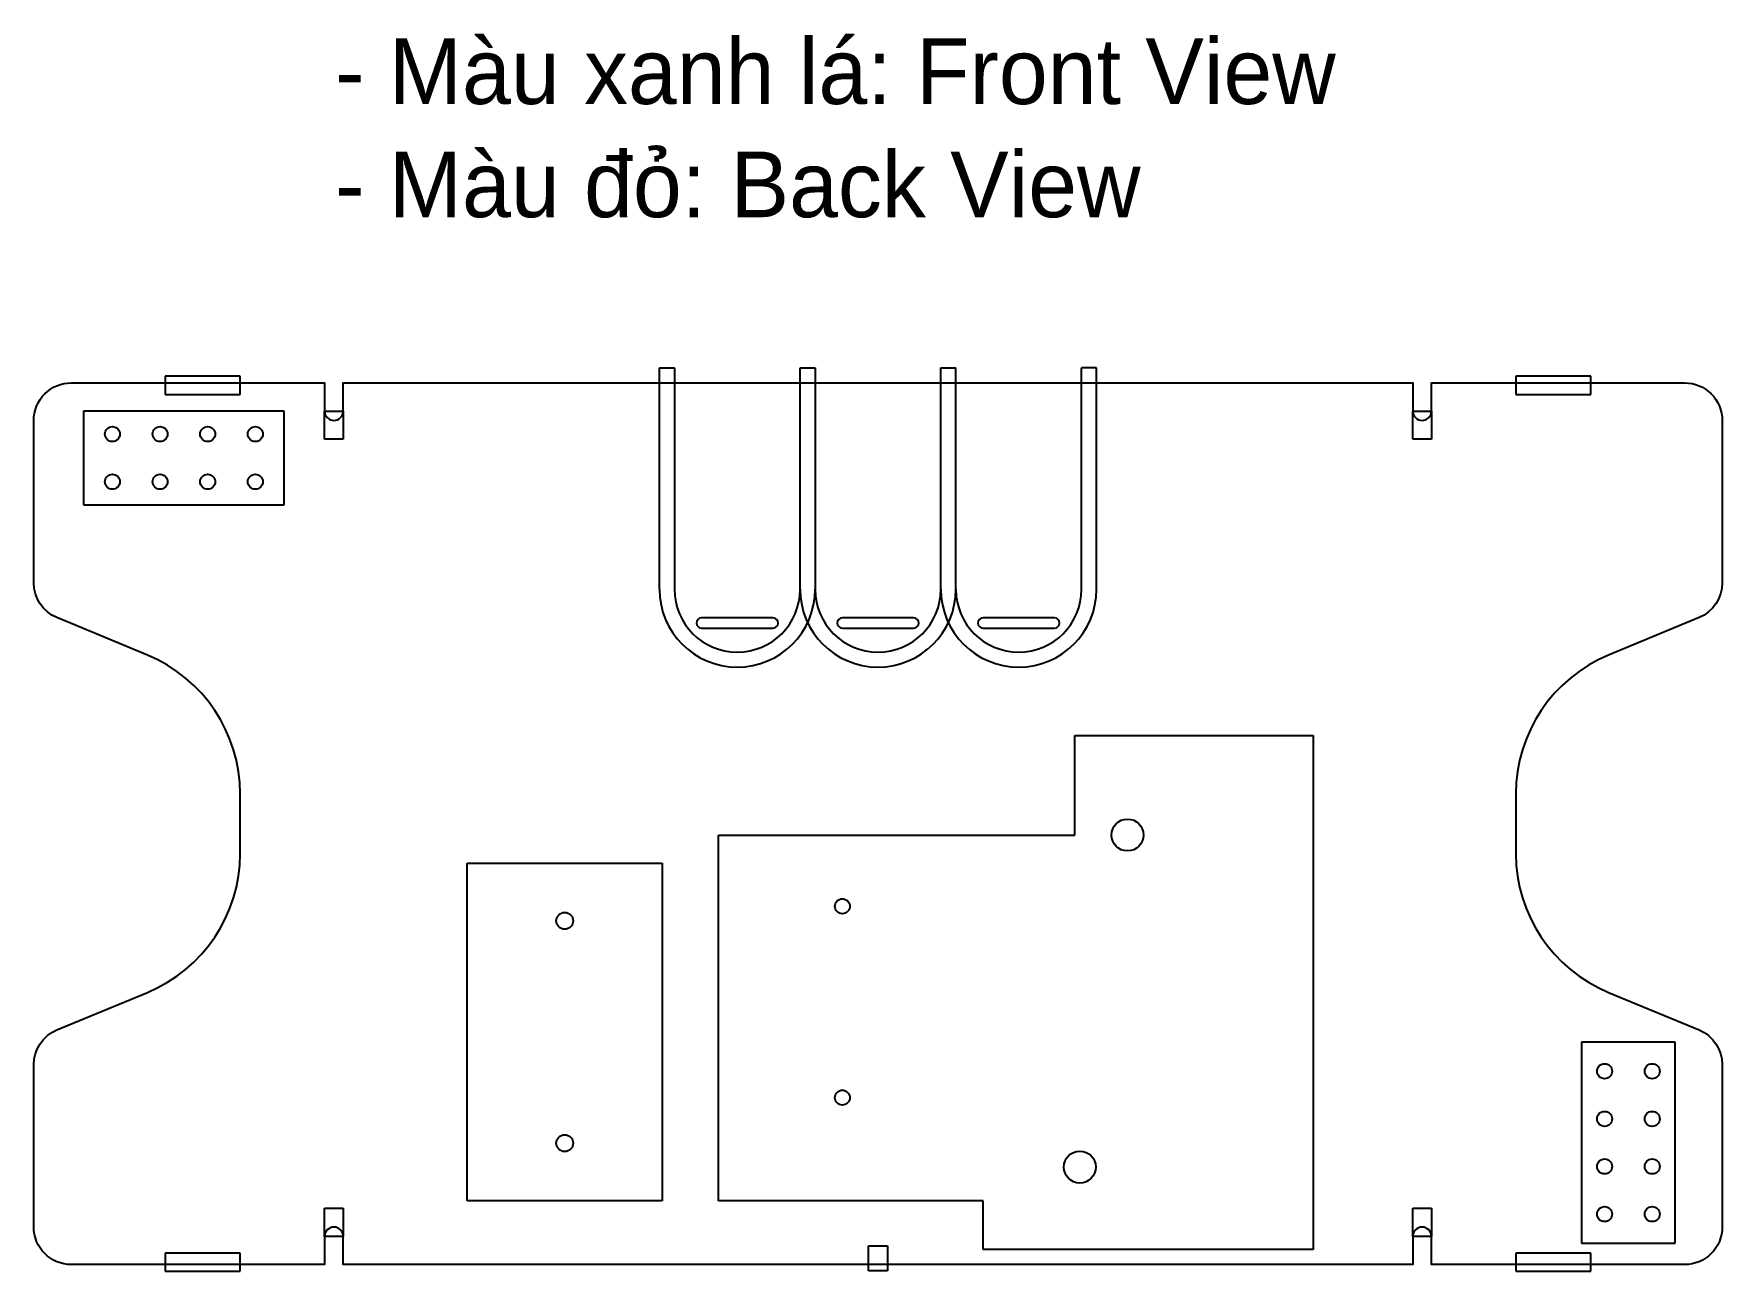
# Model space of a CAD drawing. Extents: x -45 to 45, y -23.9 to 42.1.
import ezdxf

# ---------------------------------------------------------------- set-up
doc = ezdxf.new("R2010")
doc.units = 0
doc.layers.get('0').update_dxf_attribs({"linetype": 'CONTINUOUS'})

# ---------------------------------------------------------------- blocks, each defined once
blk = doc.blocks.new('BACK_VIEW')
at = {"color": 1, "linetype": 'CONTINUOUS'}
for p, q in [((-11.65, 24.3), (-10.85, 24.3)), ((-11.65, 12.5), (-11.65, 24.3)), ((-10.85, 24.3), (-10.85, 12.5)), ((-4.15, 24.3), (-3.35, 24.3)), ((-4.15, 12.5), (-4.15, 24.3)), ((-3.35, 24.3), (-3.35, 12.5)), ((3.35, 24.3), (4.15, 24.3)), ((3.35, 12.5), (3.35, 24.3)), ((3.35, 12.5), (3.35, 24.3)), ((4.15, 12.5), (4.15, 24.3)), ((4.15, 12.5), (4.15, 24.3)), ((11.65, 24.3), (10.85, 24.3)), ((10.85, 12.5), (10.85, 24.3)), ((11.65, 12.5), (11.65, 24.3)), ((-29.5, 22), (-28.5, 22)), ((-29.5, 20.5), (-29.5, 22)), ((-28.5, 22), (-28.5, 20.5)), ((28.5, 22), (29.5, 22)), ((28.5, 20.5), (28.5, 22)), ((29.5, 22), (29.5, 20.5)), ((-28.5, 20.5), (-29.5, 20.5)), ((29.5, 20.5), (28.5, 20.5)), ((10.5, -0.6), (10.5, 4.7)), ((10.5, 4.7), (23.2, 4.7)), ((23.2, 4.7), (23.2, -22.7)), ((-8.5, -20.1), (-8.5, -0.6)), ((-8.5, -0.6), (10.5, -0.6)), ((-21.9, -20.1), (-21.9, -2.1)), ((-21.9, -2.1), (-11.5, -2.1)), ((-11.5, -2.1), (-11.5, -20.1)), ((-29.5, -20.5), (-28.5, -20.5)), ((-29.5, -22), (-29.5, -20.5)), ((-28.5, -20.5), (-28.5, -22)), ((-11.5, -20.1), (-21.9, -20.1)), ((5.6, -20.1), (-8.5, -20.1)), ((5.6, -22.7), (5.6, -20.1)), ((28.5, -22), (28.5, -20.5)), ((28.5, -20.5), (29.5, -20.5)), ((29.5, -20.5), (29.5, -22)), ((-28.5, -22), (-29.5, -22)), ((-0.5, -22.5), (0.5, -22.5)), ((-0.5, -23.825), (-0.5, -22.5)), ((0.5, -22.5), (0.5, -23.825)), ((29.5, -22), (28.5, -22)), ((23.2, -22.7), (5.6, -22.7)), ((0.5, -23.825), (-0.5, -23.825))]:
    blk.add_line(p, q, dxfattribs=at)
for centre, radius in [((-7.5, 12.5), 4.15), ((-7.5, 12.5), 3.35), ((0, 12.5), 4.15), ((0, 12.5), 3.35), ((7.5, 12.5), 4.15), ((7.5, 12.5), 3.35)]:
    blk.add_arc(centre, radius, 180, 0, dxfattribs=at)
blk = doc.blocks.new('FRONT_VIEW')
at = {"color": 3, "linetype": 'CONTINUOUS'}
for p, q in [((-38, 23.853), (-38, 22.886)), ((-34, 23.853), (-38, 23.853)), ((-34, 22.886), (-34, 23.853)), ((34, 23.853), (34, 22.886)), ((38, 23.853), (34, 23.853)), ((38, 22.886), (38, 23.853)), ((-38, 22.886), (-34, 22.886)), ((34, 22.886), (38, 22.886)), ((-31.65, 22), (-42.35, 22)), ((-42.35, 22), (-42.35, 17)), ((-31.65, 17), (-31.65, 22)), ((-42.35, 17), (-31.65, 17)), ((37.5, -11.65), (37.5, -22.35)), ((42.5, -11.65), (37.5, -11.65)), ((42.5, -22.35), (42.5, -11.65)), ((37.5, -22.35), (42.5, -22.35)), ((-34, -22.886), (-38, -22.886)), ((-38, -22.886), (-38, -23.853)), ((-34, -23.853), (-34, -22.886)), ((38, -22.886), (34, -22.886)), ((34, -22.886), (34, -23.853)), ((38, -23.853), (38, -22.886)), ((-38, -23.853), (-34, -23.853)), ((34, -23.853), (38, -23.853))]:
    blk.add_line(p, q, dxfattribs=at)
blk = doc.blocks.new('*U5')
at = {"color": 3}
blk.add_text('- Màu xanh lá: Front View', height=3.5, dxfattribs=at).set_placement((-28.93, 38.364))
at = {"color": 1}
blk.add_text('- Màu đỏ: Back View', height=3.5, dxfattribs=at).set_placement((-28.93, 32.332))

msp = doc.modelspace()

# ---------------------------------------------------------------- linework, layer by layer
at = {"color": 7, "linetype": 'CONTINUOUS'}
for p, q in [((-5.6, 10.975), (-9.4, 10.975)), ((1.9, 10.975), (-1.9, 10.975)), ((9.4, 10.975), (5.6, 10.975)), ((-9.4, 10.425), (-5.6, 10.425)), ((-1.9, 10.425), (1.9, 10.425)), ((5.6, 10.425), (9.4, 10.425))]:
    msp.add_line(p, q, dxfattribs=at)
msp.add_lwpolyline([(-29.5, 22, 1), (-28.5, 22), (-28.5, 23.5), (28.5, 23.5), (28.5, 22, 1), (29.5, 22), (29.5, 23.5), (43, 23.5, -0.414214), (45, 21.5), (45, 12.836, -0.303347), (43.765, 10.989), (38.939, 8.989, 0.303347), (34, 1.598), (34, -1.598, 0.303347), (38.939, -8.989), (43.765, -10.989, -0.303347), (45, -12.836), (45, -21.5, -0.414214), (43, -23.5), (29.5, -23.5), (29.5, -22, 1), (28.5, -22), (28.5, -23.5), (-28.5, -23.5), (-28.5, -22, 1), (-29.5, -22), (-29.5, -23.5), (-43, -23.5, -0.414214), (-45, -21.5), (-45, -12.836, -0.303347), (-43.765, -10.989), (-38.939, -8.989, 0.303347), (-34, -1.598), (-34, 1.598, 0.303347), (-38.939, 8.989), (-43.765, 10.989, -0.303347), (-45, 12.836), (-45, 21.5, -0.414214), (-43, 23.5), (-29.5, 23.5)], format="xyb", close=True, dxfattribs=at)
for centre, radius in [((-40.81, 20.77), 0.4), ((-38.27, 20.77), 0.4), ((-35.73, 20.77), 0.4), ((-33.19, 20.77), 0.4), ((-40.81, 18.23), 0.4), ((-38.27, 18.23), 0.4), ((-35.73, 18.23), 0.4), ((-33.19, 18.23), 0.4), ((13.3, -0.6), 0.85), ((-1.9, -4.4), 0.4), ((-16.7, -5.175), 0.45), ((38.73, -13.19), 0.4), ((41.27, -13.19), 0.4), ((-1.9, -14.6), 0.4), ((38.73, -15.73), 0.4), ((41.27, -15.73), 0.4), ((-16.7, -17.025), 0.45), ((10.76, -18.3), 0.85), ((38.73, -18.27), 0.4), ((41.27, -18.27), 0.4), ((38.73, -20.81), 0.4), ((41.27, -20.81), 0.4)]:
    msp.add_circle(centre, radius, dxfattribs=at)
for centre, start, end in [((-9.4, 10.7), 90, 270), ((-5.6, 10.7), 270, 90), ((-1.9, 10.7), 90, 270), ((1.9, 10.7), 270, 90), ((5.6, 10.7), 90, 270), ((9.4, 10.7), 270, 90)]:
    msp.add_arc(centre, 0.275, start, end, dxfattribs=at)

# ---------------------------------------------------------------- block references
for name in ['*U5', 'BACK_VIEW']:
    msp.add_blockref(name, (0, 0))
at = {"color": 3}
msp.add_blockref('FRONT_VIEW', (0, 0), dxfattribs=at)

doc.saveas('drawing.dxf')
